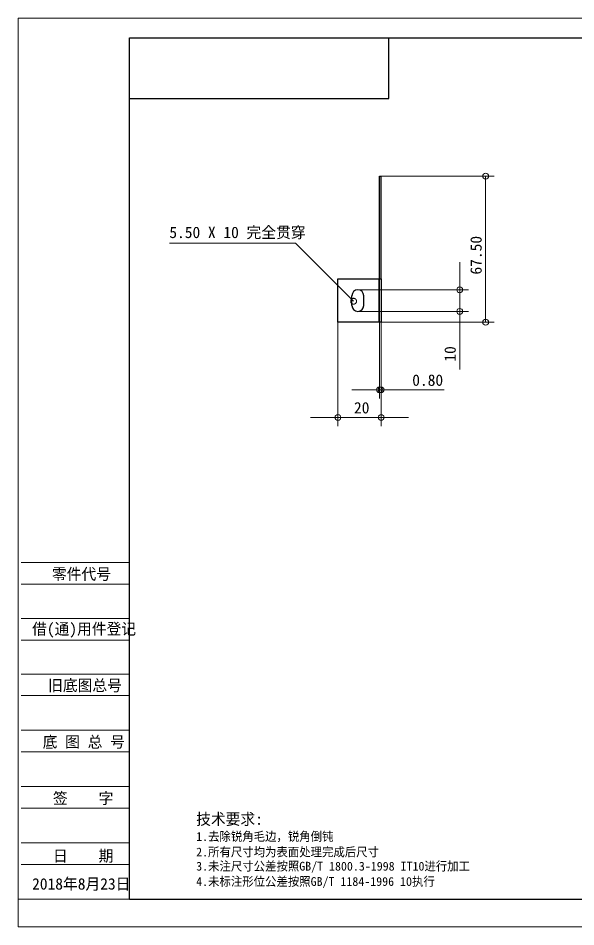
# Model space of a CAD drawing. Header units: millimetres. Extents: x -3862 to 6257, y -4684 to -2127.
# Drawn here: x -3861.7 to -3603.8, y -4683.3 to -4263.3 of the extents above; entities that cross this region are included whole.
import ezdxf

# ---------------------------------------------------------------- set-up
doc = ezdxf.new("R2010")
doc.units = ezdxf.units.MM
for name, color, linetype in [('10', 16, 'Continuous'), ('11', 7, 'Continuous'), ('6', 7, 'Continuous')]:
    doc.layers.add(name, color=color, linetype=linetype)

# ---------------------------------------------------------------- blocks, each defined once
blk = doc.blocks.new('*D13')
at = {"layer": '11', "color": 7, "linetype": 'Continuous', "lineweight": 13, "ltscale": 2, "insert": (107.24, 148.96), "char_height": 2.625, "attachment_point": 7, "rotation": 90}
blk.add_mtext('{ 67.50 }', dxfattribs=at)
blk = doc.blocks.new('*D14')
at = {"layer": '11', "color": 7, "linetype": 'Continuous', "lineweight": 13, "ltscale": 2, "insert": (89.35, 124.99), "char_height": 2.625, "attachment_point": 7}
blk.add_mtext('{ 0.80 }', dxfattribs=at)
blk = doc.blocks.new('*D15')
at = {"layer": '11', "color": 7, "linetype": 'Continuous', "lineweight": 13, "ltscale": 2, "insert": (75.88, 118.61), "char_height": 2.625, "attachment_point": 7}
blk.add_mtext('{ 20 }', dxfattribs=at)
blk = doc.blocks.new('*D16')
at = {"layer": '11', "color": 7, "linetype": 'Continuous', "lineweight": 13, "ltscale": 2, "insert": (34.96, 158.89), "char_height": 2.625, "attachment_point": 7}
blk.add_mtext('{5.50 X 10 完全贯穿}', dxfattribs=at)
blk = doc.blocks.new('*D17')
at = {"layer": '11', "color": 7, "linetype": 'Continuous', "lineweight": 13, "ltscale": 2, "insert": (101.24, 128.83), "char_height": 2.625, "attachment_point": 7, "rotation": 90}
blk.add_mtext('{ 10 }', dxfattribs=at)
blk = doc.blocks.new('*D39')
at = {"layer": '10', "color": 7, "linetype": 'Continuous', "lineweight": 13, "ltscale": 2, "insert": (7.81, 79.94), "char_height": 2.625, "attachment_point": 7}
blk.add_mtext('{零件代号}', dxfattribs=at)
blk = doc.blocks.new('*D40')
at = {"layer": '10', "color": 7, "linetype": 'Continuous', "lineweight": 13, "ltscale": 2, "insert": (3.22, 66.84), "char_height": 2.625, "attachment_point": 7}
blk.add_mtext('{借(通)用件登记}', dxfattribs=at)
blk = doc.blocks.new('*D41')
at = {"layer": '10', "color": 7, "linetype": 'Continuous', "lineweight": 13, "ltscale": 2, "insert": (6.92, 54.19), "char_height": 2.625, "attachment_point": 7}
blk.add_mtext('{旧底图总号}', dxfattribs=at)
blk = doc.blocks.new('*D42')
at = {"layer": '10', "color": 7, "linetype": 'Continuous', "lineweight": 13, "ltscale": 2, "insert": (5.67, 41.13), "char_height": 2.625, "attachment_point": 7}
blk.add_mtext('{底 图 总 号}', dxfattribs=at)
blk = doc.blocks.new('*D43')
at = {"layer": '10', "color": 7, "linetype": 'Continuous', "lineweight": 13, "ltscale": 2, "insert": (4.47, 28.13), "char_height": 2.625, "attachment_point": 7}
blk.add_mtext('{  签    字}', dxfattribs=at)
blk = doc.blocks.new('*D44')
at = {"layer": '10', "color": 7, "linetype": 'Continuous', "lineweight": 13, "ltscale": 2, "insert": (4.47, 14.78), "char_height": 2.625, "attachment_point": 7}
blk.add_mtext('{  日    期}', dxfattribs=at)
blk = doc.blocks.new('*D52')
at = {"layer": '10', "color": 7, "linetype": 'Continuous', "lineweight": 13, "ltscale": 2, "insert": (3.22, 8.32), "char_height": 2.625, "attachment_point": 7}
blk.add_mtext('{2018年8月23日}', dxfattribs=at)
blk = doc.blocks.new('*D62')
at = {"layer": '10', "color": 7, "linetype": 'Continuous', "lineweight": 13, "ltscale": 2, "insert": (41.16, 23.29), "char_height": 2.625, "attachment_point": 7}
blk.add_mtext('{技术要求:}', dxfattribs=at)
blk = doc.blocks.new('*D63')
at = {"layer": '10', "color": 7, "linetype": 'Continuous', "lineweight": 13, "ltscale": 2, "insert": (41.16, 19.56), "char_height": 2.027, "attachment_point": 7}
blk.add_mtext('{1.去除锐角毛边，锐角倒钝}', dxfattribs=at)
blk = doc.blocks.new('*D64')
at = {"layer": '10', "color": 7, "linetype": 'Continuous', "lineweight": 13, "ltscale": 2, "insert": (41.16, 16.03), "char_height": 2.027, "attachment_point": 7}
blk.add_mtext('{2.所有尺寸均为表面处理完成后尺寸}', dxfattribs=at)
blk = doc.blocks.new('*D65')
at = {"layer": '10', "color": 7, "linetype": 'Continuous', "lineweight": 13, "ltscale": 2, "insert": (41.16, 12.5), "char_height": 2.027, "attachment_point": 7}
blk.add_mtext('{3.未注尺寸公差按照GB/T 1800.3-1998 IT10进行加工}', dxfattribs=at)
blk = doc.blocks.new('*D66')
at = {"layer": '10', "color": 7, "linetype": 'Continuous', "lineweight": 13, "ltscale": 2, "insert": (41.16, 8.97), "char_height": 2.027, "attachment_point": 7}
blk.add_mtext('{4.未标注形位公差按照GB/T 1184-1996 10执行}', dxfattribs=at)

msp = doc.modelspace()

# ---------------------------------------------------------------- linework, layer by layer
at = {"color": 7, "linetype": 'Continuous', "lineweight": 25, "ltscale": 2}
for p, q in [((-3690.28, -4300.413), (-3690.28, -4272.413)), ((-3810.28, -4300.413), (-3690.28, -4300.413))]:
    msp.add_line(p, q, dxfattribs=at)
at = {"layer": '11', "color": 7, "linetype": 'Continuous', "lineweight": 18, "ltscale": 2}
for p, q in [((-3694.632, -4336.31), (-3641.501, -4336.31)), ((-3645.501, -4403.81), (-3645.501, -4336.31)), ((-3733.464, -4367.21), (-3791.802, -4367.21)), ((-3706.576, -4394.115), (-3733.464, -4367.21)), ((-3694.632, -4370.06), (-3694.632, -4439.042)), ((-3693.832, -4370.06), (-3693.832, -4439.042)), ((-3657.501, -4388.81), (-3657.501, -4376.11)), ((-3704.632, -4388.81), (-3653.501, -4388.81)), ((-3657.501, -4398.81), (-3657.501, -4388.81)), ((-3704.632, -4398.81), (-3653.501, -4398.81)), ((-3657.501, -4398.81), (-3657.501, -4425.614)), ((-3713.832, -4403.81), (-3713.832, -4451.81)), ((-3694.632, -4403.81), (-3641.501, -4403.81)), ((-3693.832, -4403.81), (-3693.832, -4451.81)), ((-3694.632, -4435.042), (-3707.332, -4435.042)), ((-3694.632, -4435.042), (-3693.832, -4435.042)), ((-3693.832, -4435.042), (-3664.635, -4435.042)), ((-3713.832, -4447.81), (-3726.532, -4447.81)), ((-3713.832, -4447.81), (-3693.832, -4447.81)), ((-3693.832, -4447.81), (-3681.132, -4447.81))]:
    msp.add_line(p, q, dxfattribs=at)
at = {"layer": '11', "color": 7, "linetype": 'Continuous', "lineweight": 25, "ltscale": 2}
for p, q in [((-3694.632, -4336.31), (-3693.832, -4336.31)), ((-3694.632, -4383.81), (-3694.632, -4336.31)), ((-3693.832, -4383.81), (-3693.832, -4336.31)), ((-3713.832, -4383.81), (-3694.732, -4383.81)), ((-3713.832, -4403.81), (-3713.832, -4383.81)), ((-3694.732, -4403.81), (-3694.732, -4383.81)), ((-3694.732, -4383.81), (-3693.832, -4383.81)), ((-3693.832, -4383.81), (-3693.832, -4403.81)), ((-3707.382, -4396.06), (-3707.382, -4391.56)), ((-3701.882, -4396.06), (-3701.882, -4391.56)), ((-3694.732, -4403.81), (-3713.832, -4403.81)), ((-3693.832, -4403.81), (-3694.732, -4403.81))]:
    msp.add_line(p, q, dxfattribs=at)
at = {"layer": '11', "color": 7, "linetype": 'Continuous', "lineweight": 18, "ltscale": 2}
msp.add_lwpolyline([(-3705.618, -4395.074), (-3705.672, -4395.124), (-3705.727, -4395.172), (-3705.786, -4395.216), (-3705.847, -4395.257), (-3705.91, -4395.295), (-3705.974, -4395.329), (-3706.041, -4395.36), (-3706.109, -4395.387), (-3706.179, -4395.411), (-3706.25, -4395.43), (-3706.321, -4395.446), (-3706.394, -4395.458), (-3706.467, -4395.466), (-3706.54, -4395.47), (-3706.613, -4395.47), (-3706.687, -4395.466), (-3706.76, -4395.458), (-3706.832, -4395.446), (-3706.904, -4395.43), (-3706.975, -4395.41), (-3707.044, -4395.387), (-3707.112, -4395.36), (-3707.179, -4395.329), (-3707.244, -4395.294), (-3707.307, -4395.257), (-3707.367, -4395.215), (-3707.426, -4395.171), (-3707.482, -4395.123), (-3707.535, -4395.073), (-3707.585, -4395.02), (-3707.633, -4394.964), (-3707.677, -4394.905), (-3707.718, -4394.844), (-3707.756, -4394.782), (-3707.791, -4394.717), (-3707.821, -4394.65), (-3707.849, -4394.582), (-3707.872, -4394.512), (-3707.892, -4394.442), (-3707.907, -4394.37), (-3707.919, -4394.297), (-3707.927, -4394.224), (-3707.931, -4394.151), (-3707.931, -4394.078), (-3707.927, -4394.004), (-3707.919, -4393.931), (-3707.907, -4393.859), (-3707.891, -4393.787), (-3707.872, -4393.717), (-3707.848, -4393.647), (-3707.821, -4393.579), (-3707.79, -4393.512), (-3707.756, -4393.447), (-3707.718, -4393.385), (-3707.677, -4393.324), (-3707.632, -4393.265), (-3707.585, -4393.209), (-3707.534, -4393.156), (-3707.481, -4393.106), (-3707.425, -4393.058), (-3707.367, -4393.014), (-3707.306, -4392.973), (-3707.243, -4392.935), (-3707.178, -4392.9), (-3707.111, -4392.87), (-3707.043, -4392.843), (-3706.974, -4392.819), (-3706.903, -4392.799), (-3706.831, -4392.784), (-3706.759, -4392.772), (-3706.686, -4392.764), (-3706.613, -4392.76), (-3706.539, -4392.76), (-3706.466, -4392.764), (-3706.393, -4392.772), (-3706.32, -4392.784), (-3706.249, -4392.8), (-3706.178, -4392.819), (-3706.108, -4392.843), (-3706.04, -4392.87), (-3705.974, -4392.901), (-3705.909, -4392.935), (-3705.846, -4392.973), (-3705.785, -4393.014), (-3705.727, -4393.059), (-3705.671, -4393.106), (-3705.618, -4393.157), (-3705.567, -4393.21), (-3705.52, -4393.266), (-3705.475, -4393.325), (-3705.434, -4393.385), (-3705.396, -4393.448), (-3705.362, -4393.513), (-3705.331, -4393.58), (-3705.304, -4393.648), (-3705.28, -4393.717), (-3705.261, -4393.788), (-3705.245, -4393.86), (-3705.233, -4393.932), (-3705.225, -4394.005), (-3705.221, -4394.079), (-3705.221, -4394.152), (-3705.225, -4394.225), (-3705.233, -4394.298), (-3705.245, -4394.371), (-3705.261, -4394.442), (-3705.281, -4394.513), (-3705.304, -4394.583), (-3705.331, -4394.651), (-3705.362, -4394.717), (-3705.397, -4394.782), (-3705.435, -4394.845), (-3705.476, -4394.906), (-3705.52, -4394.964), (-3705.568, -4395.02), (-3705.618, -4395.074)], dxfattribs=at)
for centre in [(-3645.501, -4336.31), (-3657.501, -4388.81), (-3657.501, -4398.81), (-3645.501, -4403.81), (-3694.632, -4435.042), (-3693.832, -4435.042), (-3713.832, -4447.81), (-3693.832, -4447.81)]:
    msp.add_circle(centre, 1.355, dxfattribs=at)
at = {"layer": '11', "color": 7, "linetype": 'Continuous', "lineweight": 25, "ltscale": 2}
for centre, start, end in [((-3704.632, -4391.56), 0, 180), ((-3704.632, -4396.06), 180, 0)]:
    msp.add_arc(centre, 2.75, start, end, dxfattribs=at)
at = {"layer": '6', "color": 7, "linetype": 'Continuous', "lineweight": 18, "ltscale": 2}
for p, q in [((-3861.745, -4683.275), (-3861.745, -4263.275)), ((-3861.745, -4263.275), (-3267.745, -4263.275)), ((-3860.28, -4514.832), (-3810.28, -4514.832)), ((-3860.28, -4524.832), (-3810.28, -4524.832)), ((-3860.28, -4540.832), (-3810.28, -4540.832)), ((-3860.28, -4550.832), (-3810.28, -4550.832)), ((-3810.28, -4558.413), (-3810.28, -4670.413)), ((-3860.28, -4566.413), (-3810.28, -4566.413)), ((-3860.28, -4576.413), (-3810.28, -4576.413)), ((-3860.28, -4592.413), (-3810.28, -4592.413)), ((-3860.28, -4602.413), (-3810.28, -4602.413)), ((-3860.28, -4618.413), (-3810.28, -4618.413)), ((-3860.28, -4628.413), (-3810.28, -4628.413)), ((-3860.28, -4644.413), (-3810.28, -4644.413)), ((-3860.28, -4654.413), (-3810.28, -4654.413)), ((-3810.28, -4670.413), (-3861.745, -4670.413)), ((-3860.28, -4670.413), (-3810.28, -4670.413)), ((-3861.745, -4683.275), (-3267.745, -4683.275))]:
    msp.add_line(p, q, dxfattribs=at)
at = {"layer": '6', "color": 7, "linetype": 'Continuous', "lineweight": 25, "ltscale": 2}
for p, q in [((-3810.28, -4670.413), (-3810.28, -4272.413)), ((-3810.28, -4272.413), (-3276.28, -4272.413)), ((-3810.28, -4670.413), (-3276.28, -4670.413))]:
    msp.add_line(p, q, dxfattribs=at)

# ---------------------------------------------------------------- block references
at = {"layer": '10', "color": 7, "xscale": 2, "yscale": 2, "zscale": 2}
for name in ['*D39', '*D40', '*D41', '*D42', '*D43', '*D62', '*D63', '*D44', '*D64', '*D65', '*D52', '*D66']:
    msp.add_blockref(name, (-3861.732, -4683.273), dxfattribs=at)
at = {"layer": '11', "color": 7, "xscale": 2, "yscale": 2, "zscale": 2}
for name in ['*D16', '*D13', '*D17', '*D14', '*D15']:
    msp.add_blockref(name, (-3861.732, -4683.273), dxfattribs=at)

doc.saveas('drawing.dxf')
